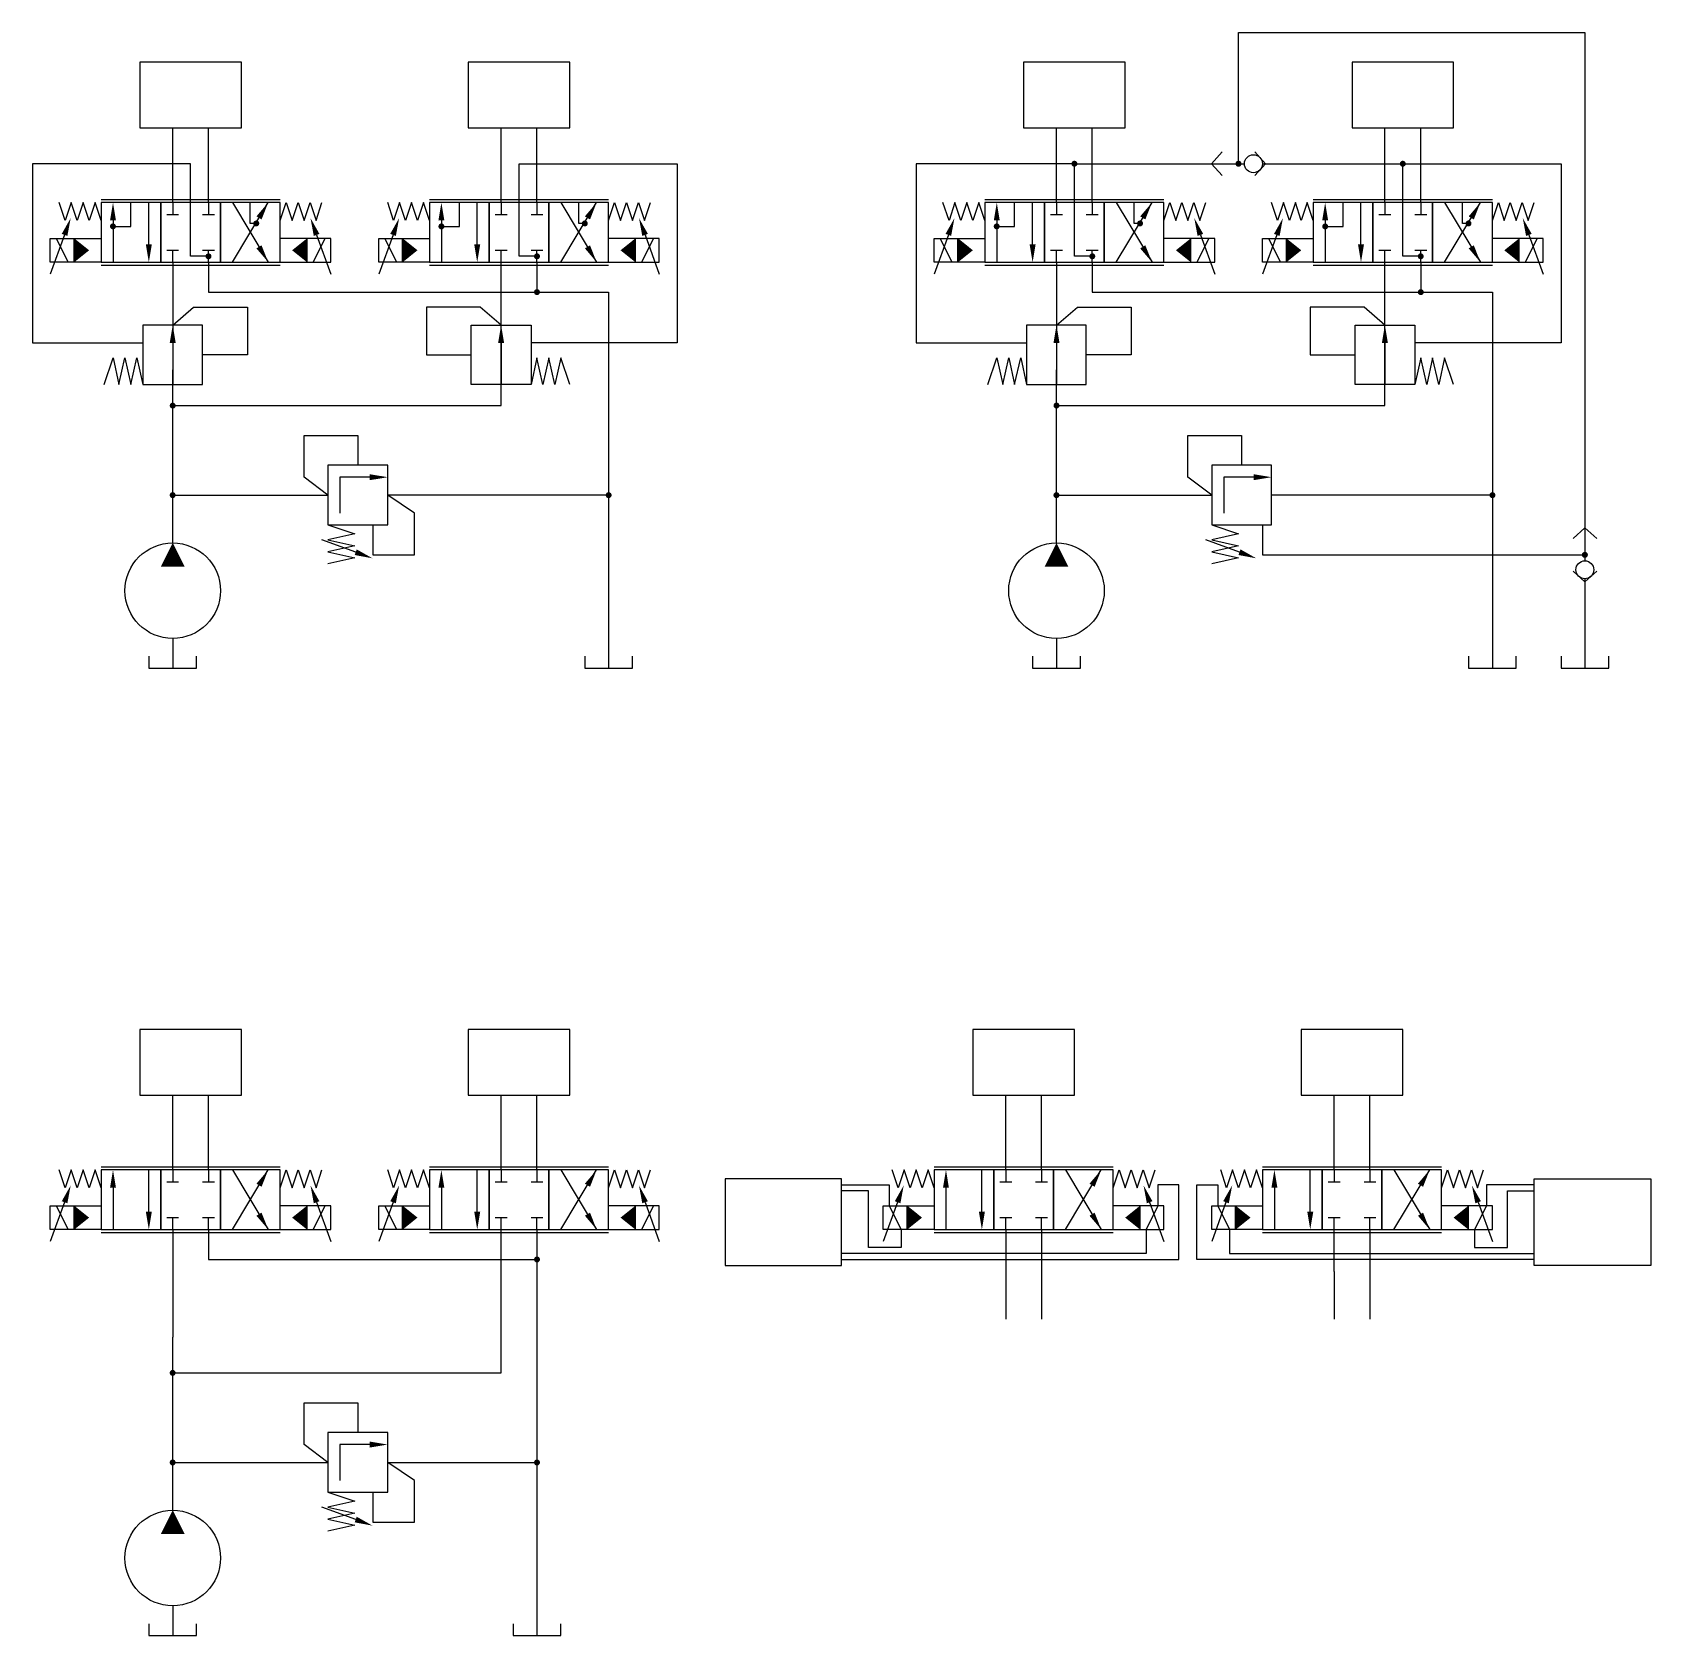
# Model space of a CAD drawing. Header units: inches. Extents: x 18 to 95.7, y 12.6 to 48.1.
# Drawn here: x 61.5 to 78.44, y 12.59 to 29.38 of the extents above; entities that cross this region are included whole.
import ezdxf
from ezdxf.lldxf.tags import DXFTag

# ---------------------------------------------------------------- set-up
doc = ezdxf.new("R2010")
doc.units = ezdxf.units.IN
doc.header["$LTSCALE"] = 0.25
doc.header["$MEASUREMENT"] = 0
tags = doc.linetypes.add('CENTER', pattern=[2, 1.25, -0.25, 0.25, -0.25]).pattern_tags.tags
tags[10:11] = [DXFTag(74, 4), DXFTag(75, 0), DXFTag(340, '0'), DXFTag(46, 1.0), DXFTag(50, 0.0), DXFTag(44, 0.0), DXFTag(45, 0.0)]
tags[8:9] = [DXFTag(74, 4), DXFTag(75, 0), DXFTag(340, '0'), DXFTag(46, 1.0), DXFTag(50, 0.0), DXFTag(44, 0.0), DXFTag(45, 0.0)]
tags[6:7] = [DXFTag(74, 4), DXFTag(75, 0), DXFTag(340, '0'), DXFTag(46, 1.0), DXFTag(50, 0.0), DXFTag(44, 0.0), DXFTag(45, 0.0)]
tags[4:5] = [DXFTag(74, 4), DXFTag(75, 0), DXFTag(340, '0'), DXFTag(46, 1.0), DXFTag(50, 0.0), DXFTag(44, 0.0), DXFTag(45, 0.0)]
tags = doc.linetypes.add('CENTER2', pattern=[1.125, 0.75, -0.125, 0.125, -0.125]).pattern_tags.tags
tags[10:11] = [DXFTag(74, 4), DXFTag(75, 0), DXFTag(340, '0'), DXFTag(46, 1.0), DXFTag(50, 0.0), DXFTag(44, 0.0), DXFTag(45, 0.0)]
tags[8:9] = [DXFTag(74, 4), DXFTag(75, 0), DXFTag(340, '0'), DXFTag(46, 1.0), DXFTag(50, 0.0), DXFTag(44, 0.0), DXFTag(45, 0.0)]
tags[6:7] = [DXFTag(74, 4), DXFTag(75, 0), DXFTag(340, '0'), DXFTag(46, 1.0), DXFTag(50, 0.0), DXFTag(44, 0.0), DXFTag(45, 0.0)]
tags[4:5] = [DXFTag(74, 4), DXFTag(75, 0), DXFTag(340, '0'), DXFTag(46, 1.0), DXFTag(50, 0.0), DXFTag(44, 0.0), DXFTag(45, 0.0)]
tags = doc.linetypes.add('HIDDEN', pattern=[0.375, 0.25, -0.125]).pattern_tags.tags
tags[6:7] = [DXFTag(74, 4), DXFTag(75, 0), DXFTag(340, '0'), DXFTag(46, 1.0), DXFTag(50, 0.0), DXFTag(44, 0.0), DXFTag(45, 0.0)]
tags[4:5] = [DXFTag(74, 4), DXFTag(75, 0), DXFTag(340, '0'), DXFTag(46, 1.0), DXFTag(50, 0.0), DXFTag(44, 0.0), DXFTag(45, 0.0)]

msp = doc.modelspace()

# ---------------------------------------------------------------- linework, layer by layer
for p, q in [((62.219, 27.625), (64.094, 27.625)), ((65.656, 27.625), (67.531, 27.625)), ((71.469, 27.625), (73.344, 27.625)), ((74.906, 27.625), (76.781, 27.625)), ((62.219, 27.594), (62.219, 26.969)), ((62.844, 27.594), (62.219, 27.594)), ((62.844, 27.594), (62.844, 26.969)), ((63.469, 27.594), (62.844, 27.594)), ((62.844, 26.969), (62.844, 27.594)), ((63.469, 26.969), (63.469, 27.594)), ((63.469, 27.594), (63.469, 26.969)), ((64.094, 27.594), (63.469, 27.594)), ((63.469, 26.969), (63.469, 27.594)), ((63.594, 26.969), (63.969, 27.594)), ((63.594, 27.594), (63.969, 26.969)), ((64.094, 26.969), (64.094, 27.594)), ((65.656, 27.594), (65.656, 26.969)), ((66.281, 27.594), (65.656, 27.594)), ((66.281, 27.594), (66.281, 26.969)), ((66.906, 27.594), (66.281, 27.594)), ((66.281, 26.969), (66.281, 27.594)), ((66.906, 26.969), (66.906, 27.594)), ((66.906, 27.594), (66.906, 26.969)), ((67.531, 27.594), (66.906, 27.594)), ((66.906, 26.969), (66.906, 27.594)), ((67.031, 26.969), (67.406, 27.594)), ((67.031, 27.594), (67.406, 26.969)), ((67.531, 26.969), (67.531, 27.594)), ((71.469, 27.594), (71.469, 26.969)), ((72.094, 27.594), (71.469, 27.594)), ((72.094, 27.594), (72.094, 26.969)), ((72.719, 27.594), (72.094, 27.594)), ((72.094, 26.969), (72.094, 27.594)), ((72.719, 26.969), (72.719, 27.594)), ((72.719, 27.594), (72.719, 26.969)), ((73.344, 27.594), (72.719, 27.594)), ((72.719, 26.969), (72.719, 27.594)), ((72.844, 26.969), (73.219, 27.594)), ((72.844, 27.594), (73.219, 26.969)), ((73.344, 26.969), (73.344, 27.594)), ((74.906, 27.594), (74.906, 26.969)), ((75.531, 27.594), (74.906, 27.594)), ((75.531, 27.594), (75.531, 26.969)), ((76.156, 27.594), (75.531, 27.594)), ((75.531, 26.969), (75.531, 27.594)), ((76.156, 26.969), (76.156, 27.594)), ((76.156, 27.594), (76.156, 26.969)), ((76.781, 27.594), (76.156, 27.594)), ((76.156, 26.969), (76.156, 27.594)), ((76.281, 26.969), (76.656, 27.594)), ((76.281, 27.594), (76.656, 26.969)), ((76.781, 26.969), (76.781, 27.594)), ((62.219, 26.969), (62.844, 26.969)), ((62.219, 26.938), (64.094, 26.938)), ((62.844, 26.969), (63.469, 26.969)), ((63.469, 26.969), (64.094, 26.969)), ((65.656, 26.969), (66.281, 26.969)), ((65.656, 26.938), (67.531, 26.938)), ((66.281, 26.969), (66.906, 26.969)), ((66.906, 26.969), (67.531, 26.969)), ((71.469, 26.969), (72.094, 26.969)), ((71.469, 26.938), (73.344, 26.938)), ((72.094, 26.969), (72.719, 26.969)), ((72.719, 26.969), (73.344, 26.969)), ((74.906, 26.969), (75.531, 26.969)), ((74.906, 26.938), (76.781, 26.938)), ((75.531, 26.969), (76.156, 26.969)), ((76.156, 26.969), (76.781, 26.969)), ((63.281, 26.312), (62.656, 26.312)), ((62.656, 26.312), (62.656, 25.688)), ((63.281, 25.688), (63.281, 26.312)), ((66.094, 25.688), (66.094, 26.312)), ((66.094, 26.312), (66.719, 26.312)), ((66.719, 26.312), (66.719, 25.688)), ((72.531, 26.312), (71.906, 26.312)), ((71.906, 26.312), (71.906, 25.688)), ((72.531, 25.688), (72.531, 26.312)), ((75.344, 25.688), (75.344, 26.312)), ((75.344, 26.312), (75.969, 26.312)), ((75.969, 26.312), (75.969, 25.688)), ((62.656, 25.688), (63.281, 25.688)), ((66.719, 25.688), (66.094, 25.688)), ((71.906, 25.688), (72.531, 25.688)), ((75.969, 25.688), (75.344, 25.688)), ((64.594, 24.844), (64.594, 24.219)), ((65.219, 24.844), (64.594, 24.844)), ((65.219, 24.219), (65.219, 24.844)), ((73.844, 24.844), (73.844, 24.219)), ((74.469, 24.844), (73.844, 24.844)), ((74.469, 24.219), (74.469, 24.844)), ((64.594, 24.219), (65.219, 24.219)), ((73.844, 24.219), (74.469, 24.219)), ((62.719, 22.844), (62.719, 22.719)), ((62.719, 22.719), (63.219, 22.719)), ((63.219, 22.719), (63.219, 22.844)), ((67.281, 22.844), (67.281, 22.719)), ((67.281, 22.719), (67.781, 22.719)), ((67.781, 22.719), (67.781, 22.844)), ((71.969, 22.844), (71.969, 22.719)), ((71.969, 22.719), (72.469, 22.719)), ((72.469, 22.719), (72.469, 22.844)), ((76.531, 22.844), (76.531, 22.719)), ((76.531, 22.719), (77.031, 22.719)), ((77.031, 22.719), (77.031, 22.844)), ((77.5, 22.844), (77.5, 22.719)), ((77.5, 22.719), (78, 22.719)), ((78, 22.719), (78, 22.844)), ((62.219, 17.5), (64.094, 17.5)), ((62.219, 17.469), (62.219, 16.844)), ((62.844, 17.469), (62.219, 17.469)), ((62.844, 17.469), (62.844, 16.844)), ((63.469, 17.469), (62.844, 17.469)), ((62.844, 16.844), (62.844, 17.469)), ((63.469, 16.844), (63.469, 17.469)), ((63.469, 17.469), (63.469, 16.844)), ((64.094, 17.469), (63.469, 17.469)), ((63.469, 16.844), (63.469, 17.469)), ((63.594, 16.844), (63.969, 17.469)), ((63.594, 17.469), (63.969, 16.844)), ((64.094, 16.844), (64.094, 17.469)), ((65.656, 17.5), (67.531, 17.5)), ((65.656, 17.469), (65.656, 16.844)), ((66.281, 17.469), (65.656, 17.469)), ((66.281, 17.469), (66.281, 16.844)), ((66.906, 17.469), (66.281, 17.469)), ((66.281, 16.844), (66.281, 17.469)), ((66.906, 16.844), (66.906, 17.469)), ((66.906, 17.469), (66.906, 16.844)), ((67.531, 17.469), (66.906, 17.469)), ((66.906, 16.844), (66.906, 17.469)), ((67.031, 16.844), (67.406, 17.469)), ((67.031, 17.469), (67.406, 16.844)), ((67.531, 16.844), (67.531, 17.469)), ((70.938, 17.5), (72.812, 17.5)), ((70.938, 17.469), (70.938, 16.844)), ((71.562, 17.469), (70.938, 17.469)), ((71.562, 17.469), (71.562, 16.844)), ((72.188, 17.469), (71.562, 17.469)), ((71.562, 16.844), (71.562, 17.469)), ((72.188, 16.844), (72.188, 17.469)), ((72.188, 17.469), (72.188, 16.844)), ((72.812, 17.469), (72.188, 17.469)), ((72.188, 16.844), (72.188, 17.469)), ((72.312, 16.844), (72.688, 17.469)), ((72.312, 17.469), (72.688, 16.844)), ((72.812, 16.844), (72.812, 17.469)), ((74.375, 17.5), (76.25, 17.5)), ((74.375, 17.469), (74.375, 16.844)), ((75, 17.469), (74.375, 17.469)), ((75, 17.469), (75, 16.844)), ((75.625, 17.469), (75, 17.469)), ((75, 16.844), (75, 17.469)), ((75.625, 16.844), (75.625, 17.469)), ((75.625, 17.469), (75.625, 16.844)), ((76.25, 17.469), (75.625, 17.469)), ((75.625, 16.844), (75.625, 17.469)), ((75.75, 16.844), (76.125, 17.469)), ((75.75, 17.469), (76.125, 16.844)), ((76.25, 16.844), (76.25, 17.469)), ((62.219, 16.844), (62.844, 16.844)), ((62.219, 16.812), (64.094, 16.812)), ((62.844, 16.844), (63.469, 16.844)), ((63.469, 16.844), (64.094, 16.844)), ((65.656, 16.844), (66.281, 16.844)), ((65.656, 16.812), (67.531, 16.812)), ((66.281, 16.844), (66.906, 16.844)), ((66.906, 16.844), (67.531, 16.844)), ((70.938, 16.844), (71.562, 16.844)), ((70.938, 16.812), (72.812, 16.812)), ((71.562, 16.844), (72.188, 16.844)), ((72.188, 16.844), (72.812, 16.844)), ((74.375, 16.844), (75, 16.844)), ((74.375, 16.812), (76.25, 16.812)), ((75, 16.844), (75.625, 16.844)), ((75.625, 16.844), (76.25, 16.844)), ((64.594, 14.719), (64.594, 14.094)), ((65.219, 14.719), (64.594, 14.719)), ((65.219, 14.094), (65.219, 14.719)), ((64.594, 14.094), (65.219, 14.094)), ((62.719, 12.719), (62.719, 12.594)), ((63.219, 12.594), (63.219, 12.719)), ((66.531, 12.719), (66.531, 12.594)), ((67.031, 12.594), (67.031, 12.719)), ((62.719, 12.594), (63.219, 12.594)), ((66.531, 12.594), (67.031, 12.594))]:
    msp.add_line(p, q)
at = {"color": 1, "linetype": 'HIDDEN'}
for points in [[(74.125, 28), (74.125, 29.375), (77.75, 29.375), (77.75, 23.844)], [(63.156, 27.594), (63.156, 28), (61.5, 28), (61.5, 26.125), (62.656, 26.125)], [(66.594, 27.594), (66.594, 28), (68.25, 28), (68.25, 26.125), (67.094, 26.125), (66.719, 26.125)], [(72.406, 27.594), (72.406, 28), (70.75, 28), (70.75, 26.125), (71.906, 26.125)], [(72.406, 28), (74.187, 28)], [(74.374, 28), (75.844, 28)], [(75.844, 27.594), (75.844, 28), (77.5, 28), (77.5, 26.125), (76.344, 26.125), (75.969, 26.125)], [(62.344, 27.344), (62.531, 27.344), (62.531, 27.594)], [(63.344, 27.031), (63.156, 27.031), (63.156, 27.594)], [(63.844, 27.375), (63.781, 27.375), (63.781, 27.594)], [(65.781, 27.344), (65.969, 27.344), (65.969, 27.594)], [(66.781, 27.031), (66.594, 27.031), (66.594, 27.594)], [(67.281, 27.375), (67.219, 27.375), (67.219, 27.594)], [(71.594, 27.344), (71.781, 27.344), (71.781, 27.594)], [(72.594, 27.031), (72.406, 27.031), (72.406, 27.594)], [(73.094, 27.375), (73.031, 27.375), (73.031, 27.594)], [(75.031, 27.344), (75.219, 27.344), (75.219, 27.594)], [(76.031, 27.031), (75.844, 27.031), (75.844, 27.594)], [(76.531, 27.375), (76.469, 27.375), (76.469, 27.594)], [(62.969, 26.312), (63.188, 26.5), (63.75, 26.5), (63.75, 26), (63.281, 26)], [(66.406, 26.312), (66.188, 26.5), (65.625, 26.5), (65.625, 26), (66.094, 26)], [(72.219, 26.312), (72.438, 26.5), (73, 26.5), (73, 26), (72.531, 26)], [(75.656, 26.312), (75.438, 26.5), (74.875, 26.5), (74.875, 26), (75.344, 26)], [(65.062, 24.219), (65.062, 23.906), (65.5, 23.906), (65.5, 24.344), (65.219, 24.531)], [(74.375, 24.219), (74.375, 23.906), (77.75, 23.906)], [(77.75, 23.656), (77.75, 22.75), (77.75, 22.719)], [(65.062, 14.094), (65.062, 13.781), (65.5, 13.781), (65.5, 14.219), (65.219, 14.406)]]:
    msp.add_lwpolyline(points, dxfattribs=at)
at = {"linetype": 'CENTER'}
for points in [[(62.625, 28.375), (63.688, 28.375), (63.688, 29.062), (62.625, 29.062), (62.625, 28.375)], [(66.062, 28.375), (67.125, 28.375), (67.125, 29.062), (66.062, 29.062), (66.062, 28.375)], [(71.875, 28.375), (72.938, 28.375), (72.938, 29.062), (71.875, 29.062), (71.875, 28.375)], [(75.312, 28.375), (76.375, 28.375), (76.375, 29.062), (75.312, 29.062), (75.312, 28.375)], [(62.625, 18.25), (63.688, 18.25), (63.688, 18.938), (62.625, 18.938), (62.625, 18.25)], [(66.062, 18.25), (67.125, 18.25), (67.125, 18.938), (66.062, 18.938), (66.062, 18.25)], [(74.781, 18.25), (75.844, 18.25), (75.844, 18.938), (74.781, 18.938), (74.781, 18.25)]]:
    msp.add_lwpolyline(points, dxfattribs=at)
for points in [[(62.969, 27.594), (62.969, 28.375)], [(63.344, 27.594), (63.344, 28.375)], [(66.406, 27.594), (66.406, 28.375)], [(66.781, 27.594), (66.781, 28.375)], [(72.219, 27.594), (72.219, 28.375)], [(72.594, 27.594), (72.594, 28.375)], [(75.656, 27.594), (75.656, 28.375)], [(76.031, 27.594), (76.031, 28.375)], [(73.843, 28), (73.952, 28.124)], [(74.405, 28), (74.296, 28.124)], [(73.843, 28), (73.952, 27.876)], [(74.405, 28), (74.296, 27.876)], [(62.219, 27.406), (62.156, 27.594), (62.094, 27.406), (62.031, 27.594), (61.969, 27.406), (61.906, 27.594), (61.844, 27.406), (61.781, 27.594)], [(62.719, 27.156), (62.719, 27.594)], [(62.906, 27.469), (63.031, 27.469)], [(62.969, 27.594), (62.969, 27.469)], [(63.281, 27.469), (63.406, 27.469)], [(63.344, 27.594), (63.344, 27.469)], [(64.094, 27.406), (64.156, 27.594), (64.219, 27.406), (64.281, 27.594), (64.344, 27.406), (64.406, 27.594), (64.469, 27.406), (64.531, 27.594)], [(65.656, 27.406), (65.594, 27.594), (65.531, 27.406), (65.469, 27.594), (65.406, 27.406), (65.344, 27.594), (65.281, 27.406), (65.219, 27.594)], [(66.156, 27.156), (66.156, 27.594)], [(66.344, 27.469), (66.469, 27.469)], [(66.406, 27.594), (66.406, 27.469)], [(66.719, 27.469), (66.844, 27.469)], [(66.781, 27.594), (66.781, 27.469)], [(67.531, 27.406), (67.594, 27.594), (67.656, 27.406), (67.719, 27.594), (67.781, 27.406), (67.844, 27.594), (67.906, 27.406), (67.969, 27.594)], [(71.469, 27.406), (71.406, 27.594), (71.344, 27.406), (71.281, 27.594), (71.219, 27.406), (71.156, 27.594), (71.094, 27.406), (71.031, 27.594)], [(71.969, 27.156), (71.969, 27.594)], [(72.156, 27.469), (72.281, 27.469)], [(72.219, 27.594), (72.219, 27.469)], [(72.531, 27.469), (72.656, 27.469)], [(72.594, 27.594), (72.594, 27.469)], [(73.344, 27.406), (73.406, 27.594), (73.469, 27.406), (73.531, 27.594), (73.594, 27.406), (73.656, 27.594), (73.719, 27.406), (73.781, 27.594)], [(74.906, 27.406), (74.844, 27.594), (74.781, 27.406), (74.719, 27.594), (74.656, 27.406), (74.594, 27.594), (74.531, 27.406), (74.469, 27.594)], [(75.406, 27.156), (75.406, 27.594)], [(75.594, 27.469), (75.719, 27.469)], [(75.656, 27.594), (75.656, 27.469)], [(75.969, 27.469), (76.094, 27.469)], [(76.031, 27.594), (76.031, 27.469)], [(76.781, 27.406), (76.844, 27.594), (76.906, 27.406), (76.969, 27.594), (77.031, 27.406), (77.094, 27.594), (77.156, 27.406), (77.219, 27.594)], [(62.344, 27.406), (62.344, 26.969)], [(65.781, 27.406), (65.781, 26.969)], [(71.594, 27.406), (71.594, 26.969)], [(75.031, 27.406), (75.031, 26.969)], [(61.837, 27.255), (61.688, 26.844)], [(61.938, 26.969), (61.688, 26.969), (61.688, 27.219), (61.938, 27.219)], [(61.75, 27.219), (61.875, 26.969)], [(62.219, 26.969), (61.938, 26.969), (61.938, 27.219), (62.219, 27.219)], [(64.094, 26.969), (64.375, 26.969), (64.375, 27.219), (64.094, 27.219)], [(64.375, 26.969), (64.625, 26.969), (64.625, 27.219), (64.375, 27.219)], [(64.562, 27.219), (64.438, 26.969)], [(64.475, 27.255), (64.625, 26.844)], [(65.275, 27.255), (65.125, 26.844)], [(65.375, 26.969), (65.125, 26.969), (65.125, 27.219), (65.375, 27.219)], [(65.188, 27.219), (65.312, 26.969)], [(65.656, 26.969), (65.375, 26.969), (65.375, 27.219), (65.656, 27.219)], [(67.531, 26.969), (67.812, 26.969), (67.812, 27.219), (67.531, 27.219)], [(67.812, 26.969), (68.062, 26.969), (68.062, 27.219), (67.812, 27.219)], [(68, 27.219), (67.875, 26.969)], [(67.913, 27.255), (68.062, 26.844)], [(71.087, 27.255), (70.938, 26.844)], [(71.188, 26.969), (70.938, 26.969), (70.938, 27.219), (71.188, 27.219)], [(71, 27.219), (71.125, 26.969)], [(71.469, 26.969), (71.188, 26.969), (71.188, 27.219), (71.469, 27.219)], [(73.344, 26.969), (73.625, 26.969), (73.625, 27.219), (73.344, 27.219)], [(73.625, 26.969), (73.875, 26.969), (73.875, 27.219), (73.625, 27.219)], [(73.812, 27.219), (73.688, 26.969)], [(73.725, 27.255), (73.875, 26.844)], [(74.525, 27.255), (74.375, 26.844)], [(74.625, 26.969), (74.375, 26.969), (74.375, 27.219), (74.625, 27.219)], [(74.438, 27.219), (74.562, 26.969)], [(74.906, 26.969), (74.625, 26.969), (74.625, 27.219), (74.906, 27.219)], [(76.781, 26.969), (77.062, 26.969), (77.062, 27.219), (76.781, 27.219)], [(77.062, 26.969), (77.312, 26.969), (77.312, 27.219), (77.062, 27.219)], [(77.25, 27.219), (77.125, 26.969)], [(77.163, 27.255), (77.312, 26.844)], [(62.906, 27.094), (63.031, 27.094)], [(62.969, 26.969), (62.969, 27.094)], [(62.969, 26.969), (62.969, 26.469)], [(62.969, 25.469), (66.406, 25.469), (66.406, 26.969)], [(63.281, 27.094), (63.406, 27.094)], [(63.344, 26.969), (63.344, 27.094)], [(63.344, 26.969), (63.344, 26.656)], [(66.344, 27.094), (66.469, 27.094)], [(66.406, 26.969), (66.406, 27.094)], [(66.719, 27.094), (66.844, 27.094)], [(66.781, 26.969), (66.781, 27.094)], [(66.781, 26.969), (66.781, 26.656)], [(72.156, 27.094), (72.281, 27.094)], [(72.219, 26.969), (72.219, 27.094)], [(72.219, 26.969), (72.219, 26.469)], [(72.219, 25.469), (75.656, 25.469), (75.656, 26.969)], [(72.531, 27.094), (72.656, 27.094)], [(72.594, 26.969), (72.594, 27.094)], [(72.594, 26.969), (72.594, 26.656)], [(75.594, 27.094), (75.719, 27.094)], [(75.656, 26.969), (75.656, 27.094)], [(75.969, 27.094), (76.094, 27.094)], [(76.031, 26.969), (76.031, 27.094)], [(76.031, 26.969), (76.031, 26.656)], [(63.344, 26.656), (66.781, 26.656)], [(66.781, 26.656), (67.531, 26.656), (67.531, 22.719)], [(72.594, 26.656), (76.031, 26.656)], [(76.031, 26.656), (76.781, 26.656), (76.781, 22.719)], [(62.969, 26.469), (62.969, 25.844)], [(72.219, 26.469), (72.219, 25.844)], [(62.969, 26.125), (62.969, 25.688)], [(66.406, 26.125), (66.406, 25.688)], [(72.219, 26.125), (72.219, 25.688)], [(75.656, 26.125), (75.656, 25.688)], [(62.25, 25.688), (62.344, 25.969), (62.406, 25.688), (62.469, 25.969), (62.531, 25.688), (62.594, 25.969), (62.656, 25.688)], [(67.125, 25.688), (67.031, 25.969), (66.969, 25.688), (66.906, 25.969), (66.844, 25.688), (66.781, 25.969), (66.719, 25.688)], [(71.5, 25.688), (71.594, 25.969), (71.656, 25.688), (71.719, 25.969), (71.781, 25.688), (71.844, 25.969), (71.906, 25.688)], [(76.375, 25.688), (76.281, 25.969), (76.219, 25.688), (76.156, 25.969), (76.094, 25.688), (76.031, 25.969), (75.969, 25.688)], [(62.969, 24.031), (62.969, 25.844)], [(72.219, 24.031), (72.219, 25.844)], [(65.031, 24.719), (64.719, 24.719), (64.719, 24.344)], [(74.281, 24.719), (73.969, 24.719), (73.969, 24.344)], [(62.969, 24.531), (64.594, 24.531)], [(67.531, 24.531), (65.219, 24.531)], [(72.219, 24.531), (73.844, 24.531)], [(76.781, 24.531), (74.469, 24.531)], [(64.884, 23.934), (64.531, 24.062)], [(64.594, 24.219), (64.875, 24.125), (64.594, 24.062), (64.875, 24), (64.594, 23.938), (64.875, 23.875), (64.594, 23.812)], [(74.134, 23.934), (73.781, 24.062)], [(73.844, 24.219), (74.125, 24.125), (73.844, 24.062), (74.125, 24), (73.844, 23.938), (74.125, 23.875), (73.844, 23.812)], [(77.749, 24.188), (77.625, 24.078)], [(77.749, 24.188), (77.873, 24.078)], [(77.749, 23.625), (77.625, 23.734)], [(77.749, 23.625), (77.873, 23.734)], [(62.969, 23.031), (62.969, 22.719)], [(72.219, 23.031), (72.219, 22.719)], [(62.969, 17.469), (62.969, 18.25)], [(63.344, 17.469), (63.344, 18.25)], [(66.406, 17.469), (66.406, 18.25)], [(66.781, 17.469), (66.781, 18.25)], [(71.688, 17.469), (71.688, 18.25)], [(72.062, 17.469), (72.062, 18.25)], [(75.125, 17.469), (75.125, 18.25)], [(75.5, 17.469), (75.5, 18.25)], [(62.219, 17.281), (62.156, 17.469), (62.094, 17.281), (62.031, 17.469), (61.969, 17.281), (61.906, 17.469), (61.844, 17.281), (61.781, 17.469)], [(62.719, 17.031), (62.719, 17.469)], [(62.969, 17.469), (62.969, 17.344)], [(63.344, 17.469), (63.344, 17.344)], [(64.094, 17.281), (64.156, 17.469), (64.219, 17.281), (64.281, 17.469), (64.344, 17.281), (64.406, 17.469), (64.469, 17.281), (64.531, 17.469)], [(65.656, 17.281), (65.594, 17.469), (65.531, 17.281), (65.469, 17.469), (65.406, 17.281), (65.344, 17.469), (65.281, 17.281), (65.219, 17.469)], [(66.156, 17.031), (66.156, 17.469)], [(66.406, 17.469), (66.406, 17.344)], [(66.781, 17.469), (66.781, 17.344)], [(67.531, 17.281), (67.594, 17.469), (67.656, 17.281), (67.719, 17.469), (67.781, 17.281), (67.844, 17.469), (67.906, 17.281), (67.969, 17.469)], [(70.938, 17.281), (70.875, 17.469), (70.812, 17.281), (70.75, 17.469), (70.688, 17.281), (70.625, 17.469), (70.562, 17.281), (70.5, 17.469)], [(71.438, 17.031), (71.438, 17.469)], [(71.688, 17.469), (71.688, 17.344)], [(72.062, 17.469), (72.062, 17.344)], [(72.812, 17.281), (72.875, 17.469), (72.938, 17.281), (73, 17.469), (73.062, 17.281), (73.125, 17.469), (73.188, 17.281), (73.25, 17.469)], [(74.375, 17.281), (74.312, 17.469), (74.25, 17.281), (74.188, 17.469), (74.125, 17.281), (74.062, 17.469), (74, 17.281), (73.938, 17.469)], [(74.875, 17.031), (74.875, 17.469)], [(75.125, 17.469), (75.125, 17.344)], [(75.5, 17.469), (75.5, 17.344)], [(76.25, 17.281), (76.312, 17.469), (76.375, 17.281), (76.438, 17.469), (76.5, 17.281), (76.562, 17.469), (76.625, 17.281), (76.688, 17.469)], [(62.344, 17.281), (62.344, 16.844)], [(62.906, 17.344), (63.031, 17.344)], [(63.281, 17.344), (63.406, 17.344)], [(65.781, 17.281), (65.781, 16.844)], [(66.344, 17.344), (66.469, 17.344)], [(66.719, 17.344), (66.844, 17.344)], [(71.062, 17.281), (71.062, 16.844)], [(71.625, 17.344), (71.75, 17.344)], [(72, 17.344), (72.125, 17.344)], [(74.5, 17.281), (74.5, 16.844)], [(75.062, 17.344), (75.188, 17.344)], [(75.438, 17.344), (75.562, 17.344)], [(61.837, 17.13), (61.688, 16.719)], [(64.475, 17.13), (64.625, 16.719)], [(65.275, 17.13), (65.125, 16.719)], [(67.913, 17.13), (68.062, 16.719)], [(70.556, 17.13), (70.406, 16.719)], [(73.194, 17.13), (73.344, 16.719)], [(73.993, 17.13), (73.844, 16.719)], [(76.632, 17.13), (76.781, 16.719)], [(61.938, 16.844), (61.688, 16.844), (61.688, 17.094), (61.938, 17.094)], [(61.75, 17.094), (61.875, 16.844)], [(62.219, 16.844), (61.938, 16.844), (61.938, 17.094), (62.219, 17.094)], [(62.906, 16.969), (63.031, 16.969)], [(62.969, 16.844), (62.969, 16.969)], [(63.281, 16.969), (63.406, 16.969)], [(63.344, 16.844), (63.344, 16.969)], [(64.094, 16.844), (64.375, 16.844), (64.375, 17.094), (64.094, 17.094)], [(64.375, 16.844), (64.625, 16.844), (64.625, 17.094), (64.375, 17.094)], [(64.562, 17.094), (64.438, 16.844)], [(65.375, 16.844), (65.125, 16.844), (65.125, 17.094), (65.375, 17.094)], [(65.188, 17.094), (65.312, 16.844)], [(65.656, 16.844), (65.375, 16.844), (65.375, 17.094), (65.656, 17.094)], [(66.344, 16.969), (66.469, 16.969)], [(66.406, 16.844), (66.406, 16.969)], [(66.719, 16.969), (66.844, 16.969)], [(66.781, 16.844), (66.781, 16.969)], [(67.531, 16.844), (67.812, 16.844), (67.812, 17.094), (67.531, 17.094)], [(67.812, 16.844), (68.062, 16.844), (68.062, 17.094), (67.812, 17.094)], [(68, 17.094), (67.875, 16.844)], [(70.656, 16.844), (70.406, 16.844), (70.406, 17.094), (70.656, 17.094)], [(70.938, 16.844), (70.656, 16.844), (70.656, 17.094), (70.938, 17.094)], [(71.625, 16.969), (71.75, 16.969)], [(71.688, 16.844), (71.688, 16.969)], [(72, 16.969), (72.125, 16.969)], [(72.062, 16.844), (72.062, 16.969)], [(72.812, 16.844), (73.094, 16.844), (73.094, 17.094), (72.812, 17.094)], [(73.094, 16.844), (73.344, 16.844), (73.344, 17.094), (73.094, 17.094)], [(74.094, 16.844), (73.844, 16.844), (73.844, 17.094), (74.094, 17.094)], [(74.375, 16.844), (74.094, 16.844), (74.094, 17.094), (74.375, 17.094)], [(75.062, 16.969), (75.188, 16.969)], [(75.125, 16.844), (75.125, 16.969)], [(75.438, 16.969), (75.562, 16.969)], [(75.5, 16.844), (75.5, 16.969)], [(76.25, 16.844), (76.531, 16.844), (76.531, 17.094), (76.25, 17.094)], [(76.531, 16.844), (76.781, 16.844), (76.781, 17.094), (76.531, 17.094)], [(62.969, 16.844), (62.969, 16.344)], [(62.969, 15.344), (66.406, 15.344), (66.406, 16.844)], [(63.344, 16.844), (63.344, 16.531)], [(66.781, 16.844), (66.781, 16.531)], [(71.688, 16.844), (71.688, 16.406)], [(72.062, 16.844), (72.062, 16.406)], [(75.125, 16.406), (75.125, 16.844)], [(75.5, 16.844), (75.5, 16.531)], [(63.344, 16.531), (66.781, 16.531)], [(66.781, 16.531), (66.781, 12.594)], [(75.5, 16.531), (75.5, 16.406)], [(62.969, 16.344), (62.969, 15.719)], [(62.969, 13.906), (62.969, 15.719)], [(65.031, 14.594), (64.719, 14.594), (64.719, 14.219)], [(62.969, 14.406), (64.594, 14.406)], [(65.219, 14.406), (66.781, 14.406)], [(64.594, 14.094), (64.875, 14), (64.594, 13.938), (64.875, 13.875), (64.594, 13.812), (64.875, 13.75), (64.594, 13.688)], [(64.884, 13.809), (64.531, 13.938)], [(62.969, 12.906), (62.969, 12.594)]]:
    msp.add_lwpolyline(points)
at = {"const_width": 0.0312}
for points in [[(72.391, 28, 1), (72.422, 28, 1)], [(74.124, 27.984, 1), (74.124, 28.016, 1)], [(75.828, 28, 1), (75.859, 28, 1)], [(62.328, 27.344, 1), (62.359, 27.344, 1)], [(63.828, 27.375, 1), (63.859, 27.375, 1)], [(65.766, 27.344, 1), (65.797, 27.344, 1)], [(67.266, 27.375, 1), (67.297, 27.375, 1)], [(71.578, 27.344, 1), (71.609, 27.344, 1)], [(73.078, 27.375, 1), (73.109, 27.375, 1)], [(75.016, 27.344, 1), (75.047, 27.344, 1)], [(76.516, 27.375, 1), (76.547, 27.375, 1)], [(63.328, 27.031, 1), (63.359, 27.031, 1)], [(66.766, 27.031, 1), (66.797, 27.031, 1)], [(72.578, 27.031, 1), (72.609, 27.031, 1)], [(76.016, 27.031, 1), (76.047, 27.031, 1)], [(66.766, 26.656, 1), (66.797, 26.656, 1)], [(76.016, 26.656, 1), (76.047, 26.656, 1)], [(62.969, 25.453, 1), (62.969, 25.484, 1)], [(72.219, 25.453, 1), (72.219, 25.484, 1)], [(62.953, 24.531, 1), (62.984, 24.531, 1)], [(67.516, 24.531, 1), (67.547, 24.531, 1)], [(72.203, 24.531, 1), (72.234, 24.531, 1)], [(76.766, 24.531, 1), (76.797, 24.531, 1)], [(77.733, 23.906, 1), (77.765, 23.906, 1)], [(66.766, 16.531, 1), (66.797, 16.531, 1)], [(62.953, 15.344, 1), (62.984, 15.344, 1)], [(62.953, 14.406, 1), (62.984, 14.406, 1)], [(66.766, 14.406, 1), (66.797, 14.406, 1)]]:
    msp.add_lwpolyline(points, format="xyb", close=True, dxfattribs=at)
for points in [[(62.344, 27.594, 0, 0.0625, 0), (62.344, 27.406, 0.0625, 0.0625, 0)], [(63.969, 27.594, 0, 0.0625, 0), (63.872, 27.433, 0.0625, 0.0625, 0)], [(65.781, 27.594, 0, 0.0625, 0), (65.781, 27.406, 0.0625, 0.0625, 0)], [(67.406, 27.594, 0, 0.0625, 0), (67.31, 27.433, 0.0625, 0.0625, 0)], [(71.594, 27.594, 0, 0.0625, 0), (71.594, 27.406, 0.0625, 0.0625, 0)], [(73.219, 27.594, 0, 0.0625, 0), (73.122, 27.433, 0.0625, 0.0625, 0)], [(75.031, 27.594, 0, 0.0625, 0), (75.031, 27.406, 0.0625, 0.0625, 0)], [(76.656, 27.594, 0, 0.0625, 0), (76.56, 27.433, 0.0625, 0.0625, 0)], [(61.901, 27.431, 0, 0.0625, 0), (61.837, 27.255, 0.0625, 0.0625, 0)], [(64.411, 27.431, 0, 0.0625, 0), (64.475, 27.255, 0.0625, 0.0625, 0)], [(65.339, 27.431, 0, 0.0625, 0), (65.275, 27.255, 0.0625, 0.0625, 0)], [(67.849, 27.431, 0, 0.0625, 0), (67.913, 27.255, 0.0625, 0.0625, 0)], [(71.151, 27.431, 0, 0.0625, 0), (71.087, 27.255, 0.0625, 0.0625, 0)], [(73.661, 27.431, 0, 0.0625, 0), (73.725, 27.255, 0.0625, 0.0625, 0)], [(74.589, 27.431, 0, 0.0625, 0), (74.525, 27.255, 0.0625, 0.0625, 0)], [(77.099, 27.431, 0, 0.0625, 0), (77.163, 27.255, 0.0625, 0.0625, 0)], [(61.938, 27.094, 0.25, 0, 0), (62.094, 27.094, 0, 0, 0)], [(62.719, 26.969, 0, 0.0625, 0), (62.719, 27.156, 0.0625, 0.0625, 0)], [(63.969, 26.969, 0, 0.0625, 0), (63.872, 27.13, 0.0625, 0.0625, 0)], [(64.375, 27.094, 0.25, 0, 0), (64.219, 27.094, 0, 0, 0)], [(65.375, 27.094, 0.25, 0, 0), (65.531, 27.094, 0, 0, 0)], [(66.156, 26.969, 0, 0.0625, 0), (66.156, 27.156, 0.0625, 0.0625, 0)], [(67.406, 26.969, 0, 0.0625, 0), (67.31, 27.13, 0.0625, 0.0625, 0)], [(67.812, 27.094, 0.25, 0, 0), (67.656, 27.094, 0, 0, 0)], [(71.188, 27.094, 0.25, 0, 0), (71.344, 27.094, 0, 0, 0)], [(71.969, 26.969, 0, 0.0625, 0), (71.969, 27.156, 0.0625, 0.0625, 0)], [(73.219, 26.969, 0, 0.0625, 0), (73.122, 27.13, 0.0625, 0.0625, 0)], [(73.625, 27.094, 0.25, 0, 0), (73.469, 27.094, 0, 0, 0)], [(74.625, 27.094, 0.25, 0, 0), (74.781, 27.094, 0, 0, 0)], [(75.406, 26.969, 0, 0.0625, 0), (75.406, 27.156, 0.0625, 0.0625, 0)], [(76.656, 26.969, 0, 0.0625, 0), (76.56, 27.13, 0.0625, 0.0625, 0)], [(77.062, 27.094, 0.25, 0, 0), (76.906, 27.094, 0, 0, 0)], [(62.969, 26.312, 0, 0.0625, 0), (62.969, 26.125, 0.0625, 0.0625, 0)], [(66.406, 26.312, 0, 0.0625, 0), (66.406, 26.125, 0.0625, 0.0625, 0)], [(72.219, 26.312, 0, 0.0625, 0), (72.219, 26.125, 0.0625, 0.0625, 0)], [(75.656, 26.312, 0, 0.0625, 0), (75.656, 26.125, 0.0625, 0.0625, 0)], [(65.219, 24.719, 0, 0.0625, 0), (65.031, 24.719, 0.0625, 0.0625, 0)], [(74.469, 24.719, 0, 0.0625, 0), (74.281, 24.719, 0.0625, 0.0625, 0)], [(62.969, 23.781, 0.25, 0, 0), (62.969, 24.031, 0, 0, 0)], [(72.219, 23.781, 0.25, 0, 0), (72.219, 24.031, 0, 0, 0)], [(65.06, 23.87, 0, 0.0625, 0), (64.884, 23.934, 0.0625, 0.0625, 0)], [(74.31, 23.87, 0, 0.0625, 0), (74.134, 23.934, 0.0625, 0.0625, 0)], [(62.344, 17.469, 0, 0.0625, 0), (62.344, 17.281, 0.0625, 0.0625, 0)], [(63.969, 17.469, 0, 0.0625, 0), (63.872, 17.308, 0.0625, 0.0625, 0)], [(65.781, 17.469, 0, 0.0625, 0), (65.781, 17.281, 0.0625, 0.0625, 0)], [(67.406, 17.469, 0, 0.0625, 0), (67.31, 17.308, 0.0625, 0.0625, 0)], [(71.062, 17.469, 0, 0.0625, 0), (71.062, 17.281, 0.0625, 0.0625, 0)], [(72.688, 17.469, 0, 0.0625, 0), (72.591, 17.308, 0.0625, 0.0625, 0)], [(74.5, 17.469, 0, 0.0625, 0), (74.5, 17.281, 0.0625, 0.0625, 0)], [(76.125, 17.469, 0, 0.0625, 0), (76.029, 17.308, 0.0625, 0.0625, 0)], [(61.901, 17.306, 0, 0.0625, 0), (61.837, 17.13, 0.0625, 0.0625, 0)], [(64.411, 17.306, 0, 0.0625, 0), (64.475, 17.13, 0.0625, 0.0625, 0)], [(65.339, 17.306, 0, 0.0625, 0), (65.275, 17.13, 0.0625, 0.0625, 0)], [(67.849, 17.306, 0, 0.0625, 0), (67.913, 17.13, 0.0625, 0.0625, 0)], [(70.62, 17.306, 0, 0.0625, 0), (70.556, 17.13, 0.0625, 0.0625, 0)], [(73.13, 17.306, 0, 0.0625, 0), (73.194, 17.13, 0.0625, 0.0625, 0)], [(74.058, 17.306, 0, 0.0625, 0), (73.993, 17.13, 0.0625, 0.0625, 0)], [(76.567, 17.306, 0, 0.0625, 0), (76.632, 17.13, 0.0625, 0.0625, 0)], [(61.938, 16.969, 0.25, 0, 0), (62.094, 16.969, 0, 0, 0)], [(62.719, 16.844, 0, 0.0625, 0), (62.719, 17.031, 0.0625, 0.0625, 0)], [(63.969, 16.844, 0, 0.0625, 0), (63.872, 17.005, 0.0625, 0.0625, 0)], [(64.375, 16.969, 0.25, 0, 0), (64.219, 16.969, 0, 0, 0)], [(65.375, 16.969, 0.25, 0, 0), (65.531, 16.969, 0, 0, 0)], [(66.156, 16.844, 0, 0.0625, 0), (66.156, 17.031, 0.0625, 0.0625, 0)], [(67.406, 16.844, 0, 0.0625, 0), (67.31, 17.005, 0.0625, 0.0625, 0)], [(67.812, 16.969, 0.25, 0, 0), (67.656, 16.969, 0, 0, 0)], [(70.656, 16.969, 0.25, 0, 0), (70.812, 16.969, 0, 0, 0)], [(71.438, 16.844, 0, 0.0625, 0), (71.438, 17.031, 0.0625, 0.0625, 0)], [(72.688, 16.844, 0, 0.0625, 0), (72.591, 17.005, 0.0625, 0.0625, 0)], [(73.094, 16.969, 0.25, 0, 0), (72.938, 16.969, 0, 0, 0)], [(74.094, 16.969, 0.25, 0, 0), (74.25, 16.969, 0, 0, 0)], [(74.875, 16.844, 0, 0.0625, 0), (74.875, 17.031, 0.0625, 0.0625, 0)], [(76.125, 16.844, 0, 0.0625, 0), (76.029, 17.005, 0.0625, 0.0625, 0)], [(76.531, 16.969, 0.25, 0, 0), (76.375, 16.969, 0, 0, 0)], [(65.219, 14.594, 0, 0.0625, 0), (65.031, 14.594, 0.0625, 0.0625, 0)], [(62.969, 13.656, 0.25, 0, 0), (62.969, 13.906, 0, 0, 0)], [(65.06, 13.745, 0, 0.0625, 0), (64.884, 13.809, 0.0625, 0.0625, 0)]]:
    msp.add_lwpolyline(points, format="xyseb")
at = {"color": 1, "linetype": 'HIDDEN', "flags": 128}
for points in [[(64.594, 24.531), (64.344, 24.719), (64.344, 25.156), (64.906, 25.156), (64.906, 24.844)], [(73.844, 24.531), (73.594, 24.719), (73.594, 25.156), (74.156, 25.156), (74.156, 24.844)], [(64.594, 14.406), (64.344, 14.594), (64.344, 15.031), (64.906, 15.031), (64.906, 14.719)]]:
    msp.add_lwpolyline(points, dxfattribs=at)
at = {"linetype": 'CENTER2'}
msp.add_lwpolyline([(71.344, 18.25), (72.406, 18.25), (72.406, 18.938), (71.344, 18.938), (71.344, 18.25)], dxfattribs=at)
for points in [[(69.969, 17.375), (68.75, 17.375), (68.75, 16.469), (69.969, 16.469)], [(77.219, 17.375), (78.438, 17.375), (78.438, 16.469), (77.219, 16.469)]]:
    msp.add_lwpolyline(points, close=True, dxfattribs=at)
at = {"color": 5}
for points in [[(69.969, 17.312), (70.469, 17.312), (70.469, 17.094), (70.594, 16.844), (70.594, 16.656), (70.25, 16.656), (70.25, 17.25), (69.969, 17.25)], [(69.969, 16.531), (73.5, 16.531), (73.5, 17.312), (73.281, 17.312), (73.281, 17.094), (73.156, 16.844), (73.156, 16.594), (69.969, 16.594)], [(77.219, 16.531), (73.688, 16.531), (73.688, 17.312), (73.906, 17.312), (73.906, 17.094), (74.031, 16.844), (74.031, 16.594), (77.219, 16.594)], [(77.219, 17.312), (76.719, 17.312), (76.719, 17.094), (76.594, 16.844), (76.594, 16.656), (76.938, 16.656), (76.938, 17.25), (77.219, 17.25)], [(73.906, 17.094), (74.031, 16.844)], [(76.719, 17.094), (76.594, 16.844)]]:
    msp.add_lwpolyline(points, dxfattribs=at)
at = {"linetype": 'HIDDEN'}
for points in [[(71.688, 16.406), (71.688, 15.906)], [(72.062, 16.406), (72.062, 15.906)], [(75.125, 16.406), (75.125, 15.906)], [(75.5, 16.406), (75.5, 15.906)]]:
    msp.add_lwpolyline(points, dxfattribs=at)
for centre, radius in [((74.28, 28), 0.0938), ((62.969, 23.531), 0.5), ((72.219, 23.531), 0.5), ((77.749, 23.75), 0.0938), ((62.969, 13.406), 0.5)]:
    msp.add_circle(centre, radius)

doc.saveas('drawing.dxf')
